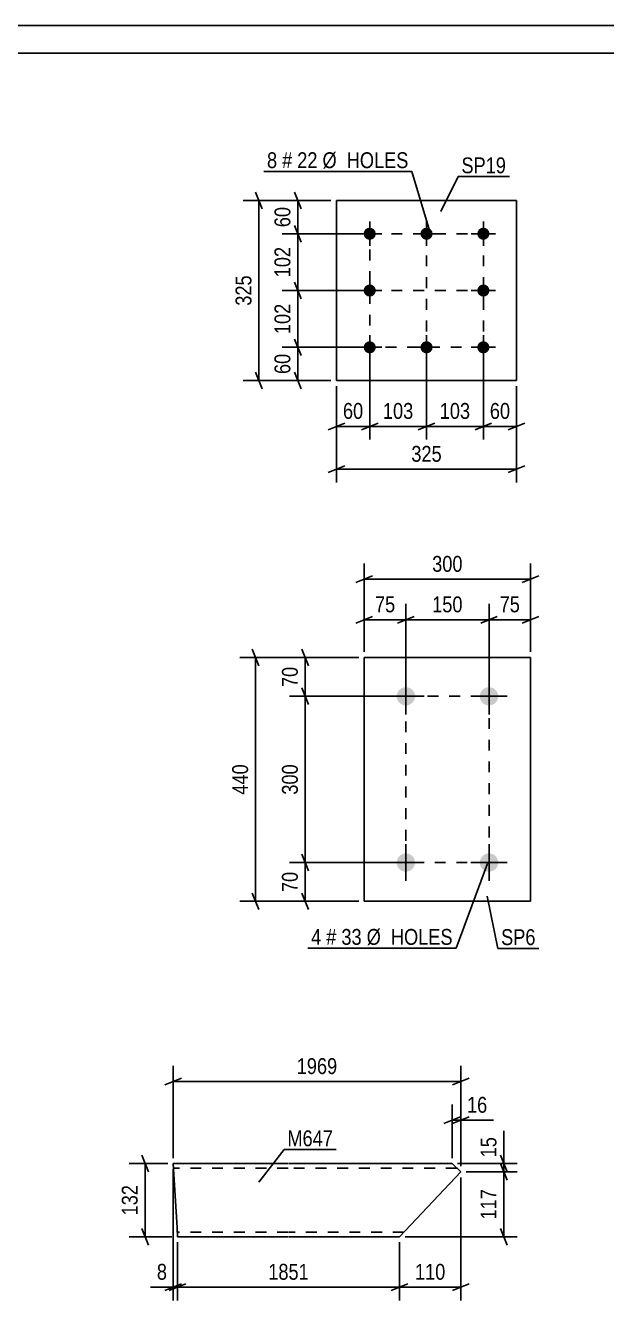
# Model space of a CAD drawing. Header units: millimetres. Extents: x 0 to 594, y 0 to 420.
# Drawn here: x 181.5 to 286.4, y 189.9 to 420 of the extents above; entities that cross this region are included whole.
import ezdxf

# ---------------------------------------------------------------- set-up
doc = ezdxf.new("R2010")
doc.units = ezdxf.units.MM
doc.linetypes.add('DXK_LINE_DOT2', pattern=[3.9198, 1.9599, -1.9599])
doc.styles.add('Arial Narrow', font='ARIALN.TTF', dxfattribs={"height": 0.2})

# ---------------------------------------------------------------- blocks, each defined once
blk = doc.blocks.new('Unknown-761549947-1163 - 19837')
at = {"color": 5, "linetype": 'Continuous'}
for p, q in [((594, 420), (0, 420)), ((589, 415), (5, 415))]:
    blk.add_line(p, q, dxfattribs=at)
blk = doc.blocks.new('Part-761549947-9251 - 9250')
at = {"color": 2, "linetype": 'Continuous'}
for p, q in [((208.88, 203.01), (208.2, 214.61)), ((208.2, 214.61), (228.93, 214.61)), ((229.03, 214.61), (258.49, 214.61)), ((258.49, 214.61), (260.06, 213.12)), ((260.06, 213.12), (249.03, 201.41)), ((208.97, 201.41), (208.88, 203.01)), ((228.93, 201.41), (208.97, 201.41)), ((249.03, 201.41), (229.03, 201.41))]:
    blk.add_line(p, q, dxfattribs=at)
at = {"color": 7, "linetype": 'DXK_LINE_DOT2'}
for p, q in [((228.93, 213.81), (208.24, 213.81)), ((259.34, 213.81), (229.03, 213.81)), ((208.97, 201.53), (208.88, 203.01)), ((208.93, 202.21), (208.92, 202.27)), ((228.93, 202.21), (208.93, 202.21)), ((249.78, 202.21), (229.03, 202.21))]:
    blk.add_line(p, q, dxfattribs=at)
blk = doc.blocks.new('Part-761549947-9266 - 9265')
at = {"color": 2, "linetype": 'Continuous'}
for p, q in [((270.14, 388.42), (237.64, 388.42)), ((237.64, 388.42), (237.64, 355.92)), ((270.14, 355.92), (270.14, 388.42)), ((237.64, 355.92), (270.14, 355.92))]:
    blk.add_line(p, q, dxfattribs=at)
blk = doc.blocks.new('Bolt-761549947-9267 - 9265')
at = {"linetype": 'Continuous'}
for points in [[(243.64, 383.52, -1), (243.64, 381.32, -1)], [(253.89, 383.52, -1), (253.89, 381.32, -1)], [(264.14, 383.52, -1), (264.14, 381.32, -1)], [(243.64, 373.27, -1), (243.64, 371.07, -1)], [(264.14, 373.27, -1), (264.14, 371.07, -1)], [(243.64, 363.02, -1), (243.64, 360.82, -1)], [(253.89, 363.02, -1), (253.89, 360.82, -1)], [(264.14, 363.02, -1), (264.14, 360.82, -1)]]:
    blk.add_hatch(color=1, dxfattribs=at).paths.add_polyline_path(points)
at = {"color": 1, "linetype": 'Continuous'}
for p, q in [((243.64, 384.62), (243.64, 380.22)), ((253.89, 384.62), (253.89, 380.22)), ((264.14, 384.62), (264.14, 380.22)), ((241.44, 382.42), (245.84, 382.42)), ((251.69, 382.42), (256.09, 382.42)), ((261.94, 382.42), (266.34, 382.42)), ((243.64, 374.37), (243.64, 369.97)), ((264.14, 374.37), (264.14, 369.97)), ((241.44, 372.17), (245.84, 372.17)), ((261.94, 372.17), (266.34, 372.17)), ((243.64, 364.12), (243.64, 359.72)), ((253.89, 364.12), (253.89, 359.72)), ((264.14, 364.12), (264.14, 359.72)), ((241.44, 361.92), (245.84, 361.92)), ((251.69, 361.92), (256.09, 361.92)), ((261.94, 361.92), (266.34, 361.92))]:
    blk.add_line(p, q, dxfattribs=at)
blk = doc.blocks.new('Part-761549947-9287 - 9286')
at = {"color": 2, "linetype": 'Continuous'}
for p, q in [((242.66, 261.94), (242.66, 305.94)), ((242.66, 305.94), (272.66, 305.94)), ((272.66, 305.94), (272.66, 261.94)), ((272.66, 261.94), (242.66, 261.94))]:
    blk.add_line(p, q, dxfattribs=at)
blk = doc.blocks.new('Bolt-761549947-9288 - 9286')
at = {"linetype": 'Continuous'}
for points in [[(250.16, 300.59, -1), (250.16, 297.29, -1)], [(265.16, 300.59, -1), (265.16, 297.29, -1)], [(250.16, 270.59, -1), (250.16, 267.29, -1)], [(265.16, 270.59, -1), (265.16, 267.29, -1)]]:
    blk.add_hatch(color=1, dxfattribs=at).paths.add_polyline_path(points)
at = {"color": 1, "linetype": 'Continuous'}
for p, q in [((250.16, 302.24), (250.16, 295.64)), ((265.16, 302.24), (265.16, 295.64)), ((246.86, 298.94), (253.46, 298.94)), ((261.86, 298.94), (268.46, 298.94)), ((250.16, 272.24), (250.16, 265.64)), ((265.16, 272.24), (265.16, 265.64)), ((246.86, 268.94), (253.46, 268.94)), ((261.86, 268.94), (268.46, 268.94))]:
    blk.add_line(p, q, dxfattribs=at)
blk = doc.blocks.new('Rectangle-761549947-11566 - 9265')
at = {"color": 1, "linetype": 'DXK_LINE_DOT2'}
blk.add_lwpolyline([(243.64, 382.42), (264.14, 382.42), (264.14, 361.92), (243.64, 361.92), (243.64, 382.42)], close=True, dxfattribs=at)
blk = doc.blocks.new('Rectangle-761549947-11586 - 9286')
at = {"color": 1, "linetype": 'DXK_LINE_DOT2'}
blk.add_lwpolyline([(250.16, 298.94), (265.16, 298.94), (265.16, 268.94), (250.16, 268.94), (250.16, 298.94)], close=True, dxfattribs=at)
blk = doc.blocks.new('Line-761549947-11593 - 9265')
at = {"color": 1, "linetype": 'DXK_LINE_DOT2'}
blk.add_line((253.89, 382.42), (253.89, 361.92), dxfattribs=at)
blk = doc.blocks.new('Line-761549947-11600 - 9265')
at = {"color": 1, "linetype": 'DXK_LINE_DOT2'}
blk.add_line((243.64, 372.17), (266.34, 372.17), dxfattribs=at)
blk = doc.blocks.new('StraightDimension-761549947-13654 - 9250')
at = {"color": 7, "linetype": 'Continuous'}
for p, q in [((259.49, 214.61), (270.25, 214.61)), ((267.25, 216.11), (268.45, 213.11)), ((268.45, 211.62), (267.25, 214.62)), ((267.85, 213.12), (267.85, 214.61)), ((261.06, 213.12), (270.25, 213.12))]:
    blk.add_line(p, q, dxfattribs=at)
at = {"color": 0}
blk.add_wipeout([(267.1, 219.99), (262.9, 219.99), (262.9, 215.13), (267.1, 215.13)], dxfattribs=at)
at = {"color": 7, "linetype": 'Continuous'}
blk.add_line((267.85, 214.61), (267.85, 220.51), dxfattribs=at)
blk.add_line((267.85, 214.61), (267.85, 220.51), dxfattribs=at)
at = {"color": 3, "style": 'Arial Narrow'}
blk.add_text('15', height=2.863, rotation=90.0002, dxfattribs=at).set_placement((266.5, 215.73))
blk = doc.blocks.new('StraightDimension-761549947-9646 - 9250')
at = {"color": 7, "linetype": 'Continuous'}
for p, q in [((207.2, 214.61), (200.27, 214.61)), ((203.72, 213.11), (202.52, 216.11)), ((203.12, 201.41), (203.12, 214.61)), ((202.52, 202.91), (203.72, 199.91)), ((207.97, 201.41), (200.27, 201.41))]:
    blk.add_line(p, q, dxfattribs=at)
at = {"color": 0}
blk.add_wipeout([(202.37, 211.35), (198.17, 211.35), (198.17, 204.66), (202.37, 204.66)], dxfattribs=at)
at = {"color": 3, "style": 'Arial Narrow'}
blk.add_text('132', height=2.863, rotation=90.0002, dxfattribs=at).set_placement((201.77, 205.26))
blk = doc.blocks.new('StraightDimension-761549947-9652 - 9250')
at = {"color": 7, "linetype": 'Continuous'}
for p, q in [((208.2, 215.61), (208.2, 232.27)), ((260.06, 214.12), (260.06, 232.27)), ((209.7, 230.02), (206.7, 228.82)), ((208.2, 229.42), (260.06, 229.42)), ((258.56, 228.82), (261.56, 230.02))]:
    blk.add_line(p, q, dxfattribs=at)
at = {"color": 0}
blk.add_wipeout([(238.39, 230.17), (238.39, 234.37), (229.87, 234.37), (229.87, 230.17)], dxfattribs=at)
at = {"color": 3, "style": 'Arial Narrow'}
blk.add_text('1969', height=2.863, dxfattribs=at).set_placement((230.47, 230.77))
blk = doc.blocks.new('StraightDimension-761549947-9634 - 9250')
at = {"color": 7, "linetype": 'Continuous'}
for p, q in [((258.49, 215.61), (258.49, 225.28)), ((260.06, 214.12), (260.06, 225.28)), ((256.99, 221.83), (259.99, 223.03)), ((258.49, 222.43), (260.06, 222.43)), ((261.56, 223.03), (258.56, 221.83))]:
    blk.add_line(p, q, dxfattribs=at)
at = {"color": 0}
blk.add_wipeout([(265.45, 223.18), (265.45, 227.38), (260.59, 227.38), (260.59, 223.18)], dxfattribs=at)
at = {"color": 7, "linetype": 'Continuous'}
blk.add_line((260.06, 222.43), (265.97, 222.43), dxfattribs=at)
blk.add_line((260.06, 222.43), (265.97, 222.43), dxfattribs=at)
at = {"color": 3, "style": 'Arial Narrow'}
blk.add_text('16', height=2.863, dxfattribs=at).set_placement((261.19, 223.78))
blk = doc.blocks.new('StraightDimension-761549947-13655 - 9250')
at = {"color": 7, "linetype": 'Continuous'}
for p, q in [((267.25, 214.62), (268.45, 211.62)), ((261.06, 213.12), (270.25, 213.12)), ((267.85, 201.41), (267.85, 213.12)), ((268.45, 199.91), (267.25, 202.91)), ((250.03, 201.41), (270.25, 201.41))]:
    blk.add_line(p, q, dxfattribs=at)
at = {"color": 0}
blk.add_wipeout([(267.1, 210.61), (262.9, 210.61), (262.9, 203.92), (267.1, 203.92)], dxfattribs=at)
at = {"color": 3, "style": 'Arial Narrow'}
blk.add_text('117', height=2.863, rotation=90.0002, dxfattribs=at).set_placement((266.5, 204.52))
blk = doc.blocks.new('StraightDimension-761549947-14733 - 9250')
at = {"color": 7, "linetype": 'Continuous'}
for p, q in [((260.06, 212.12), (260.06, 189.9)), ((249.03, 200.41), (249.03, 189.9)), ((247.53, 191.7), (250.53, 192.9)), ((249.03, 192.3), (260.06, 192.3)), ((261.56, 192.9), (258.56, 191.7))]:
    blk.add_line(p, q, dxfattribs=at)
at = {"color": 0}
blk.add_wipeout([(257.89, 193.05), (257.89, 197.25), (251.2, 197.25), (251.2, 193.05)], dxfattribs=at)
at = {"color": 3, "style": 'Arial Narrow'}
blk.add_text('110', height=2.863, dxfattribs=at).set_placement((251.8, 193.65))
blk = doc.blocks.new('StraightDimension-761549947-14734 - 9250')
at = {"color": 7, "linetype": 'Continuous'}
for p, q in [((208.97, 200.41), (208.97, 189.9)), ((249.03, 200.41), (249.03, 189.9)), ((210.47, 192.9), (207.47, 191.7)), ((208.97, 192.3), (249.03, 192.3)), ((247.53, 191.7), (250.53, 192.9))]:
    blk.add_line(p, q, dxfattribs=at)
at = {"color": 0}
blk.add_wipeout([(233.26, 193.05), (233.26, 197.25), (224.74, 197.25), (224.74, 193.05)], dxfattribs=at)
at = {"color": 3, "style": 'Arial Narrow'}
blk.add_text('1851', height=2.863, dxfattribs=at).set_placement((225.34, 193.65))
blk = doc.blocks.new('StraightDimension-761549947-14735 - 9250')
at = {"color": 7, "linetype": 'Continuous'}
for p, q in [((208.2, 213.61), (208.2, 189.9)), ((208.97, 200.41), (208.97, 189.9)), ((206.7, 191.7), (209.7, 192.9)), ((210.47, 192.9), (207.47, 191.7)), ((208.2, 192.3), (208.97, 192.3))]:
    blk.add_line(p, q, dxfattribs=at)
at = {"color": 0}
blk.add_wipeout([(207.67, 193.05), (207.67, 197.25), (204.64, 197.25), (204.64, 193.05)], dxfattribs=at)
at = {"color": 7, "linetype": 'Continuous'}
blk.add_line((208.2, 192.3), (204.12, 192.3), dxfattribs=at)
blk.add_line((208.2, 192.3), (204.12, 192.3), dxfattribs=at)
at = {"color": 3, "style": 'Arial Narrow'}
blk.add_text('8', height=2.86, dxfattribs=at).set_placement((205.24, 193.65))
blk = doc.blocks.new('StraightDimension-761549947-9706 - 9265')
at = {"color": 7, "linetype": 'Continuous'}
for p, q in [((264.14, 360.92), (264.14, 345.26)), ((270.14, 354.92), (270.14, 345.26)), ((262.64, 347.06), (265.64, 348.26)), ((264.14, 347.66), (270.14, 347.66)), ((271.64, 348.26), (268.64, 347.06))]:
    blk.add_line(p, q, dxfattribs=at)
at = {"color": 0}
blk.add_wipeout([(269.57, 348.41), (269.57, 352.61), (264.71, 352.61), (264.71, 348.41)], dxfattribs=at)
at = {"color": 3, "style": 'Arial Narrow'}
blk.add_text('60', height=2.863, dxfattribs=at).set_placement((265.31, 349.01))
blk = doc.blocks.new('StraightDimension-761549947-9686 - 9265')
at = {"color": 7, "linetype": 'Continuous'}
for p, q in [((230.07, 389.92), (231.27, 386.92)), ((236.64, 388.42), (227.82, 388.42)), ((230.67, 382.42), (230.67, 388.42)), ((242.64, 382.42), (227.82, 382.42)), ((231.27, 380.92), (230.07, 383.92))]:
    blk.add_line(p, q, dxfattribs=at)
at = {"color": 0}
blk.add_wipeout([(229.92, 387.85), (225.72, 387.85), (225.72, 383), (229.92, 383)], dxfattribs=at)
at = {"color": 3, "style": 'Arial Narrow'}
blk.add_text('60', height=2.863, rotation=90.0002, dxfattribs=at).set_placement((229.32, 383.6))
blk = doc.blocks.new('StraightDimension-761549947-9687 - 9265')
at = {"color": 7, "linetype": 'Continuous'}
for p, q in [((242.64, 382.42), (227.82, 382.42)), ((230.07, 383.92), (231.27, 380.92)), ((230.67, 372.17), (230.67, 382.42)), ((231.27, 370.67), (230.07, 373.67)), ((242.64, 372.17), (227.82, 372.17))]:
    blk.add_line(p, q, dxfattribs=at)
at = {"color": 0}
blk.add_wipeout([(229.92, 380.64), (225.72, 380.64), (225.72, 373.96), (229.92, 373.96)], dxfattribs=at)
at = {"color": 3, "style": 'Arial Narrow'}
blk.add_text('102', height=2.863, rotation=90.0002, dxfattribs=at).set_placement((229.32, 374.56))
blk = doc.blocks.new('StraightDimension-761549947-9688 - 9265')
at = {"color": 7, "linetype": 'Continuous'}
for p, q in [((230.07, 373.67), (231.27, 370.67)), ((242.64, 372.17), (227.82, 372.17)), ((230.67, 361.92), (230.67, 372.17)), ((242.64, 361.92), (227.82, 361.92)), ((231.27, 360.42), (230.07, 363.42))]:
    blk.add_line(p, q, dxfattribs=at)
at = {"color": 0}
blk.add_wipeout([(229.92, 370.39), (225.72, 370.39), (225.72, 363.71), (229.92, 363.71)], dxfattribs=at)
at = {"color": 3, "style": 'Arial Narrow'}
blk.add_text('102', height=2.863, rotation=90.0002, dxfattribs=at).set_placement((229.32, 364.31))
blk = doc.blocks.new('StraightDimension-761549947-9689 - 9265')
at = {"color": 7, "linetype": 'Continuous'}
for p, q in [((242.64, 361.92), (227.82, 361.92)), ((230.07, 363.42), (231.27, 360.42)), ((230.67, 355.92), (230.67, 361.92)), ((231.27, 354.42), (230.07, 357.42)), ((236.64, 355.92), (227.82, 355.92))]:
    blk.add_line(p, q, dxfattribs=at)
at = {"color": 0}
blk.add_wipeout([(229.92, 361.35), (225.72, 361.35), (225.72, 356.5), (229.92, 356.5)], dxfattribs=at)
at = {"color": 3, "style": 'Arial Narrow'}
blk.add_text('60', height=2.863, rotation=90.0002, dxfattribs=at).set_placement((229.32, 357.1))
blk = doc.blocks.new('StraightDimension-761549947-9702 - 9265')
at = {"color": 7, "linetype": 'Continuous'}
for p, q in [((224.25, 386.92), (223.05, 389.92)), ((236.64, 388.42), (220.8, 388.42)), ((223.65, 355.92), (223.65, 388.42)), ((223.05, 357.42), (224.25, 354.42)), ((236.64, 355.92), (220.8, 355.92))]:
    blk.add_line(p, q, dxfattribs=at)
at = {"color": 0}
blk.add_wipeout([(222.9, 375.52), (218.7, 375.52), (218.7, 368.83), (222.9, 368.83)], dxfattribs=at)
at = {"color": 3, "style": 'Arial Narrow'}
blk.add_text('325', height=2.863, rotation=90.0002, dxfattribs=at).set_placement((222.3, 369.43))
blk = doc.blocks.new('StraightDimension-761549947-9707 - 9265')
at = {"color": 7, "linetype": 'Continuous'}
for p, q in [((253.89, 360.92), (253.89, 345.26)), ((264.14, 360.92), (264.14, 345.26)), ((252.39, 347.06), (255.39, 348.26)), ((253.89, 347.66), (264.14, 347.66)), ((265.64, 348.26), (262.64, 347.06))]:
    blk.add_line(p, q, dxfattribs=at)
at = {"color": 0}
blk.add_wipeout([(262.36, 348.41), (262.36, 352.61), (255.67, 352.61), (255.67, 348.41)], dxfattribs=at)
at = {"color": 3, "style": 'Arial Narrow'}
blk.add_text('103', height=2.863, dxfattribs=at).set_placement((256.27, 349.01))
blk = doc.blocks.new('StraightDimension-761549947-9708 - 9265')
at = {"color": 7, "linetype": 'Continuous'}
for p, q in [((243.64, 360.92), (243.64, 345.26)), ((253.89, 360.92), (253.89, 345.26)), ((242.14, 347.06), (245.14, 348.26)), ((243.64, 347.66), (253.89, 347.66)), ((255.39, 348.26), (252.39, 347.06))]:
    blk.add_line(p, q, dxfattribs=at)
at = {"color": 0}
blk.add_wipeout([(252.11, 348.41), (252.11, 352.61), (245.42, 352.61), (245.42, 348.41)], dxfattribs=at)
at = {"color": 3, "style": 'Arial Narrow'}
blk.add_text('103', height=2.863, dxfattribs=at).set_placement((246.02, 349.01))
blk = doc.blocks.new('StraightDimension-761549947-9709 - 9265')
at = {"color": 7, "linetype": 'Continuous'}
for p, q in [((243.64, 360.92), (243.64, 345.26)), ((237.64, 354.92), (237.64, 345.26)), ((236.14, 347.06), (239.14, 348.26)), ((237.64, 347.66), (243.64, 347.66)), ((245.14, 348.26), (242.14, 347.06))]:
    blk.add_line(p, q, dxfattribs=at)
at = {"color": 0}
blk.add_wipeout([(243.07, 348.41), (243.07, 352.61), (238.21, 352.61), (238.21, 348.41)], dxfattribs=at)
at = {"color": 3, "style": 'Arial Narrow'}
blk.add_text('60', height=2.863, dxfattribs=at).set_placement((238.81, 349.01))
blk = doc.blocks.new('StraightDimension-761549947-9722 - 9265')
at = {"color": 7, "linetype": 'Continuous'}
for p, q in [((237.64, 354.92), (237.64, 337.52)), ((270.14, 354.92), (270.14, 337.52)), ((239.14, 340.52), (236.14, 339.32)), ((237.64, 339.92), (270.14, 339.92)), ((268.64, 339.32), (271.64, 340.52))]:
    blk.add_line(p, q, dxfattribs=at)
at = {"color": 0}
blk.add_wipeout([(257.23, 340.67), (257.23, 344.87), (250.55, 344.87), (250.55, 340.67)], dxfattribs=at)
at = {"color": 3, "style": 'Arial Narrow'}
blk.add_text('325', height=2.863, dxfattribs=at).set_placement((251.15, 341.27))
blk = doc.blocks.new('StraightDimension-761549947-9731 - 9286')
at = {"color": 7, "linetype": 'Continuous'}
for p, q in [((232.62, 297.44), (231.42, 300.44)), ((249.16, 298.94), (229.17, 298.94)), ((232.02, 268.94), (232.02, 298.94)), ((231.42, 270.44), (232.62, 267.44)), ((249.16, 268.94), (229.17, 268.94))]:
    blk.add_line(p, q, dxfattribs=at)
at = {"color": 0}
blk.add_wipeout([(231.27, 287.28), (227.07, 287.28), (227.07, 280.59), (231.27, 280.59)], dxfattribs=at)
at = {"color": 3, "style": 'Arial Narrow'}
blk.add_text('300', height=2.863, rotation=90.0002, dxfattribs=at).set_placement((230.67, 281.19))
blk = doc.blocks.new('StraightDimension-761549947-9730 - 9286')
at = {"color": 7, "linetype": 'Continuous'}
for p, q in [((231.42, 307.44), (232.62, 304.44)), ((241.66, 305.94), (229.17, 305.94)), ((232.02, 298.94), (232.02, 305.94)), ((232.62, 297.44), (231.42, 300.44)), ((249.16, 298.94), (229.17, 298.94))]:
    blk.add_line(p, q, dxfattribs=at)
at = {"color": 0}
blk.add_wipeout([(231.27, 304.86), (227.07, 304.86), (227.07, 300.01), (231.27, 300.01)], dxfattribs=at)
at = {"color": 3, "style": 'Arial Narrow'}
blk.add_text('70', height=2.863, rotation=90.0002, dxfattribs=at).set_placement((230.67, 300.61))
blk = doc.blocks.new('StraightDimension-761549947-9746 - 9286')
at = {"color": 7, "linetype": 'Continuous'}
for p, q in [((265.16, 299.94), (265.16, 315.6)), ((272.66, 306.94), (272.66, 315.6)), ((263.66, 312.15), (266.66, 313.35)), ((274.16, 313.35), (271.16, 312.15)), ((265.16, 312.75), (272.66, 312.75))]:
    blk.add_line(p, q, dxfattribs=at)
at = {"color": 0}
blk.add_wipeout([(271.33, 313.5), (271.33, 317.7), (266.48, 317.7), (266.48, 313.5)], dxfattribs=at)
at = {"color": 3, "style": 'Arial Narrow'}
blk.add_text('75', height=2.863, dxfattribs=at).set_placement((267.08, 314.1))
blk = doc.blocks.new('StraightDimension-761549947-9732 - 9286')
at = {"color": 7, "linetype": 'Continuous'}
for p, q in [((231.42, 270.44), (232.62, 267.44)), ((249.16, 268.94), (229.17, 268.94)), ((232.02, 261.94), (232.02, 268.94)), ((232.62, 260.44), (231.42, 263.44)), ((241.66, 261.94), (229.17, 261.94))]:
    blk.add_line(p, q, dxfattribs=at)
at = {"color": 0}
blk.add_wipeout([(231.27, 267.86), (227.07, 267.86), (227.07, 263.01), (231.27, 263.01)], dxfattribs=at)
at = {"color": 3, "style": 'Arial Narrow'}
blk.add_text('70', height=2.863, rotation=90.0002, dxfattribs=at).set_placement((230.67, 263.61))
blk = doc.blocks.new('StraightDimension-761549947-9742 - 9286')
at = {"color": 7, "linetype": 'Continuous'}
for p, q in [((223.64, 304.44), (222.44, 307.44)), ((241.66, 305.94), (220.19, 305.94)), ((223.04, 261.94), (223.04, 305.94)), ((222.44, 263.44), (223.64, 260.44)), ((241.66, 261.94), (220.19, 261.94))]:
    blk.add_line(p, q, dxfattribs=at)
at = {"color": 0}
blk.add_wipeout([(222.29, 287.28), (218.09, 287.28), (218.09, 280.59), (222.29, 280.59)], dxfattribs=at)
at = {"color": 3, "style": 'Arial Narrow'}
blk.add_text('440', height=2.863, rotation=90.0002, dxfattribs=at).set_placement((221.69, 281.19))
blk = doc.blocks.new('StraightDimension-761549947-9747 - 9286')
at = {"color": 7, "linetype": 'Continuous'}
for p, q in [((250.16, 299.94), (250.16, 315.6)), ((265.16, 299.94), (265.16, 315.6)), ((251.66, 313.35), (248.66, 312.15)), ((263.66, 312.15), (266.66, 313.35)), ((250.16, 312.75), (265.16, 312.75))]:
    blk.add_line(p, q, dxfattribs=at)
at = {"color": 0}
blk.add_wipeout([(261, 313.5), (261, 317.7), (254.31, 317.7), (254.31, 313.5)], dxfattribs=at)
at = {"color": 3, "style": 'Arial Narrow'}
blk.add_text('150', height=2.863, dxfattribs=at).set_placement((254.91, 314.1))
blk = doc.blocks.new('StraightDimension-761549947-9748 - 9286')
at = {"color": 7, "linetype": 'Continuous'}
for p, q in [((242.66, 306.94), (242.66, 315.6)), ((250.16, 299.94), (250.16, 315.6)), ((241.16, 312.15), (244.16, 313.35)), ((251.66, 313.35), (248.66, 312.15)), ((242.66, 312.75), (250.16, 312.75))]:
    blk.add_line(p, q, dxfattribs=at)
at = {"color": 0}
blk.add_wipeout([(248.83, 313.5), (248.83, 317.7), (243.98, 317.7), (243.98, 313.5)], dxfattribs=at)
at = {"color": 3, "style": 'Arial Narrow'}
blk.add_text('75', height=2.863, dxfattribs=at).set_placement((244.58, 314.1))
blk = doc.blocks.new('StraightDimension-761549947-9758 - 9286')
at = {"color": 7, "linetype": 'Continuous'}
for p, q in [((242.66, 306.94), (242.66, 322.91)), ((272.66, 306.94), (272.66, 322.91)), ((244.16, 320.66), (241.16, 319.46)), ((242.66, 320.06), (272.66, 320.06)), ((271.16, 319.46), (274.16, 320.66))]:
    blk.add_line(p, q, dxfattribs=at)
at = {"color": 0}
blk.add_wipeout([(261, 320.81), (261, 325.01), (254.31, 325.01), (254.31, 320.81)], dxfattribs=at)
at = {"color": 3, "style": 'Arial Narrow'}
blk.add_text('300', height=2.863, dxfattribs=at).set_placement((254.91, 321.41))
blk = doc.blocks.new('Mark-761549947-9931 - 9250')
at = {"color": 0}
blk.add_wipeout([(237.01, 217.74), (237.01, 220.74), (228.79, 220.74), (228.79, 217.74)], dxfattribs=at)
blk.add_wipeout([(237.01, 217.74), (237.01, 220.74), (228.79, 220.74), (228.79, 217.74)], dxfattribs=at)
at = {"color": 30, "linetype": 'Continuous'}
for p, q in [((223.61, 211.24), (228.19, 217.14)), ((228.19, 217.14), (237.61, 217.14))]:
    blk.add_line(p, q, dxfattribs=at)
at = {"color": 3, "style": 'Arial Narrow'}
blk.add_text('M647', height=2.863, dxfattribs=at).set_placement((228.79, 217.74))
blk = doc.blocks.new('Mark-761549947-9937 - 9265')
at = {"color": 0}
blk.add_wipeout([(268.23, 393.33), (268.23, 396.33), (260.19, 396.33), (260.19, 393.33)], dxfattribs=at)
blk.add_wipeout([(268.23, 393.33), (268.23, 396.33), (260.19, 396.33), (260.19, 393.33)], dxfattribs=at)
at = {"color": 30, "linetype": 'Continuous'}
for p, q in [((256.49, 386.43), (259.59, 392.73)), ((259.59, 392.73), (268.83, 392.73))]:
    blk.add_line(p, q, dxfattribs=at)
at = {"color": 3, "style": 'Arial Narrow'}
blk.add_text('SP19', height=2.863, dxfattribs=at).set_placement((260.19, 393.33))
blk = doc.blocks.new('Mark-761549947-9940 - 9265')
at = {"color": 0}
blk.add_wipeout([(226.94, 394.26), (226.94, 397.26), (225.11, 397.26), (225.11, 394.26)], dxfattribs=at)
blk.add_wipeout([(226.94, 394.26), (226.94, 397.26), (225.11, 397.26), (225.11, 394.26)], dxfattribs=at)
blk.add_wipeout([(229.66, 394.26), (229.66, 397.26), (227.84, 397.26), (227.84, 394.26)], dxfattribs=at)
blk.add_wipeout([(229.66, 394.26), (229.66, 397.26), (227.84, 397.26), (227.84, 394.26)], dxfattribs=at)
at = {"color": 3, "style": 'Arial Narrow'}
blk.add_text('8', height=2.86, dxfattribs=at).set_placement((225.11, 394.26))
at = {"color": 0}
blk.add_wipeout([(234.22, 394.26), (234.22, 397.26), (230.56, 397.26), (230.56, 394.26)], dxfattribs=at)
blk.add_wipeout([(234.22, 394.26), (234.22, 397.26), (230.56, 397.26), (230.56, 394.26)], dxfattribs=at)
at = {"color": 3, "style": 'Arial Narrow'}
blk.add_text('#', height=2.86, dxfattribs=at).set_placement((227.84, 394.26))
at = {"color": 0}
blk.add_wipeout([(250.65, 394.26), (250.65, 397.26), (235.12, 397.26), (235.12, 394.26)], dxfattribs=at)
blk.add_wipeout([(250.65, 394.26), (250.65, 397.26), (235.12, 397.26), (235.12, 394.26)], dxfattribs=at)
at = {"color": 7, "linetype": 'Continuous'}
for p in [(224.51, 393.66), (254.63, 382.42)]:
    blk.add_line(p, (251.25, 393.66), dxfattribs=at)
at = {"color": 3, "style": 'Arial Narrow'}
for s, p in [('22', (230.56, 394.26)), ('Ø  HOLES', (235.12, 394.26))]:
    blk.add_text(s, height=2.863, dxfattribs=at).set_placement(p)
blk = doc.blocks.new('Mark-761549947-9947 - 9286')
at = {"color": 0}
blk.add_wipeout([(234.9, 254.09), (234.9, 257.09), (233.07, 257.09), (233.07, 254.09)], dxfattribs=at)
blk.add_wipeout([(234.9, 254.09), (234.9, 257.09), (233.07, 257.09), (233.07, 254.09)], dxfattribs=at)
blk.add_wipeout([(237.63, 254.09), (237.63, 257.09), (235.8, 257.09), (235.8, 254.09)], dxfattribs=at)
blk.add_wipeout([(237.63, 254.09), (237.63, 257.09), (235.8, 257.09), (235.8, 254.09)], dxfattribs=at)
at = {"color": 3, "style": 'Arial Narrow'}
blk.add_text('4', height=2.86, dxfattribs=at).set_placement((233.07, 254.09))
at = {"color": 0}
blk.add_wipeout([(242.19, 254.09), (242.19, 257.09), (238.53, 257.09), (238.53, 254.09)], dxfattribs=at)
blk.add_wipeout([(242.19, 254.09), (242.19, 257.09), (238.53, 257.09), (238.53, 254.09)], dxfattribs=at)
at = {"color": 3, "style": 'Arial Narrow'}
blk.add_text('#', height=2.86, dxfattribs=at).set_placement((235.8, 254.09))
at = {"color": 0}
blk.add_wipeout([(258.61, 254.09), (258.61, 257.09), (243.09, 257.09), (243.09, 254.09)], dxfattribs=at)
blk.add_wipeout([(258.61, 254.09), (258.61, 257.09), (243.09, 257.09), (243.09, 254.09)], dxfattribs=at)
at = {"color": 7, "linetype": 'Continuous'}
for p in [(264.9, 268.79), (232.47, 253.49)]:
    blk.add_line(p, (259.21, 253.49), dxfattribs=at)
at = {"color": 3, "style": 'Arial Narrow'}
for s, p in [('33', (238.53, 254.09)), ('Ø  HOLES', (243.09, 254.09))]:
    blk.add_text(s, height=2.863, dxfattribs=at).set_placement(p)
blk = doc.blocks.new('Mark-761549947-9944 - 9286')
at = {"color": 0}
blk.add_wipeout([(273.55, 254.05), (273.55, 257.05), (267.34, 257.05), (267.34, 254.05)], dxfattribs=at)
blk.add_wipeout([(273.55, 254.05), (273.55, 257.05), (267.34, 257.05), (267.34, 254.05)], dxfattribs=at)
at = {"color": 30, "linetype": 'Continuous'}
for p, q in [((264.82, 262.87), (266.74, 253.45)), ((266.74, 253.45), (274.15, 253.45))]:
    blk.add_line(p, q, dxfattribs=at)
at = {"color": 3, "style": 'Arial Narrow'}
blk.add_text('SP6', height=2.863, dxfattribs=at).set_placement((267.34, 254.05))

msp = doc.modelspace()

# ---------------------------------------------------------------- block references
for name in ['Unknown-761549947-1163 - 19837', 'Part-761549947-9266 - 9265', 'Bolt-761549947-9267 - 9265', 'Rectangle-761549947-11566 - 9265', 'Line-761549947-11593 - 9265', 'Line-761549947-11600 - 9265', 'Part-761549947-9287 - 9286', 'Bolt-761549947-9288 - 9286', 'Rectangle-761549947-11586 - 9286', 'Part-761549947-9251 - 9250']:
    msp.add_blockref(name, (0, 0))

# ---------------------------------------------------------------- next in the draw order: block references
for name in ['Mark-761549947-9937 - 9265', 'StraightDimension-761549947-9686 - 9265', 'StraightDimension-761549947-9706 - 9265', 'StraightDimension-761549947-9746 - 9286', 'StraightDimension-761549947-9731 - 9286', 'StraightDimension-761549947-13654 - 9250', 'StraightDimension-761549947-9646 - 9250']:
    msp.add_blockref(name, (0, 0))

# ---------------------------------------------------------------- next in the draw order: block references
for name in ['StraightDimension-761549947-9687 - 9265', 'StraightDimension-761549947-9707 - 9265', 'StraightDimension-761549947-9730 - 9286', 'StraightDimension-761549947-9732 - 9286', 'StraightDimension-761549947-9652 - 9250']:
    msp.add_blockref(name, (0, 0))

# ---------------------------------------------------------------- next in the draw order: block references
for name in ['StraightDimension-761549947-9688 - 9265', 'StraightDimension-761549947-9747 - 9286', 'StraightDimension-761549947-9742 - 9286', 'StraightDimension-761549947-9634 - 9250', 'Mark-761549947-9931 - 9250']:
    msp.add_blockref(name, (0, 0))

# ---------------------------------------------------------------- next in the draw order: block references
for name in ['StraightDimension-761549947-9689 - 9265', 'StraightDimension-761549947-9748 - 9286', 'Mark-761549947-9947 - 9286', 'StraightDimension-761549947-13655 - 9250']:
    msp.add_blockref(name, (0, 0))

# ---------------------------------------------------------------- next in the draw order: block references
for name in ['StraightDimension-761549947-9702 - 9265', 'StraightDimension-761549947-9708 - 9265', 'StraightDimension-761549947-9758 - 9286', 'Mark-761549947-9944 - 9286', 'StraightDimension-761549947-14733 - 9250']:
    msp.add_blockref(name, (0, 0))

# ---------------------------------------------------------------- next in the draw order: block references
for name in ['Mark-761549947-9940 - 9265', 'StraightDimension-761549947-9709 - 9265', 'StraightDimension-761549947-14734 - 9250']:
    msp.add_blockref(name, (0, 0))

# ---------------------------------------------------------------- next in the draw order: block references
for name in ['StraightDimension-761549947-9722 - 9265', 'StraightDimension-761549947-14735 - 9250']:
    msp.add_blockref(name, (0, 0))

doc.saveas('drawing.dxf')
